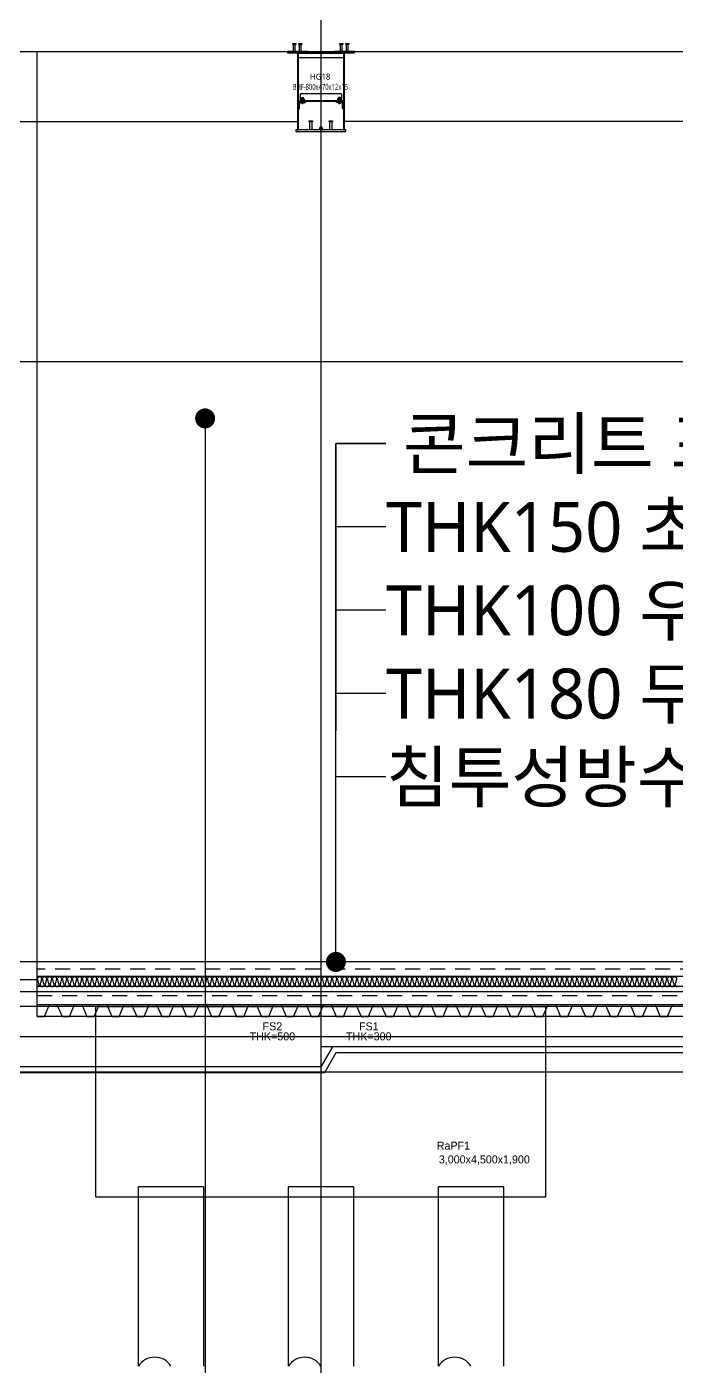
# Model space of a CAD drawing. Header units: millimetres. Extents: x 367092 to 767578, y 396038 to 811791.
# Drawn here: x 478176 to 484671, y 428106 to 441498 of the extents above; entities that cross this region are included whole.
import ezdxf
from ezdxf.enums import TextEntityAlignment as Align

# ---------------------------------------------------------------- set-up
doc = ezdxf.new("R2010")
doc.units = ezdxf.units.MM
doc.header["$LTSCALE"] = 100
doc.header["$MEASUREMENT"] = 0
doc.header["$PDSIZE"] = -10
for name, pattern in [('CENTER', [2, 1.25, -0.25, 0.25, -0.25]), ('HID', [2.5, 1.5, -1]), ('HIDDEN', [9.525, 6.35, -3.175])]:
    doc.linetypes.add(name, pattern=pattern)
doc.layers.get('0').update_dxf_attribs({"linetype": 'CONTINUOUS'})
doc.layers.get('Defpoints').update_dxf_attribs({"color": 171, "linetype": 'CONTINUOUS'})
for name, color, linetype in [('BOLT', 8, 'CONTINUOUS'), ('cen', 14, 'CONTINUOUS'), ('CEN(ST)', 1, 'CENTER'), ('CON', 2, 'CONTINUOUS'), ('ELE-6', 8, 'CONTINUOUS'), ('FIN', 8, 'CONTINUOUS'), ('FIN(패널-125글라스울)', 4, 'CONTINUOUS'), ('HF', 3, 'CONTINUOUS'), ('LED', 7, 'CONTINUOUS'), ('plate', 8, 'CONTINUOUS'), ('R', 3, 'CONTINUOUS'), ('SB', 7, 'CONTINUOUS'), ('STUD', 6, 'CONTINUOUS'), ('TEXT(MIN)', 7, 'CONTINUOUS'), ('W', 7, 'CONTINUOUS'), ('wire-meshes', 1, 'CONTINUOUS'), ('배수판', 5, 'CONTINUOUS')]:
    doc.layers.add(name, color=color, linetype=linetype)
doc.styles.add('CGS', font='cgse', dxfattribs={"bigfont": 'cgs'})
doc.styles.add('나눔바른고딕', font='NanumBarunGothic.ttf')
doc.dimstyles.new('NDIM 1200', dxfattribs={"dimscale": 500, "dimtxt": 3, "dimasz": 1, "dimexe": 2, "dimexo": 2, "dimgap": 1, "dimtad": 1, "dimdec": 0, "dimdsep": 46, "dimtxsty": 'CGS', "dimblk": 'DOT0', "dimcen": 1, "dimdle": 8, "dimclrd": 2, "dimclre": 2, "dimclrt": 2, "dimadec": 0, "dimazin": 0, "dimtfac": 1, "dimtdec": 0, "dimtix": 1, "dimtmove": 2, "dimatfit": 3, "dimldrblk": 'DOT0', "dimfxl": 1, "dimtolj": 1, "dimtzin": 0, "dimlwd": -1, "dimlwe": -1, "dimarcsym": 0})

# ---------------------------------------------------------------- blocks, each defined once
blk = doc.blocks.new('DOT0')
blk.add_line((-3, 0), (3, 0))
at = {"color": 6}
blk.add_circle((0, 0), 0.75, dxfattribs=at)
blk = doc.blocks.new('*U383')
at = {"layer": 'BOLT'}
for p, q in [((-20, 0), (20, 0)), ((-20, 0), (-20, -4)), ((-17, 15), (17, 15)), ((20, 0), (20, -4)), ((-20, -4), (20, -4)), ((-18, -19), (-18, -6)), ((-14, -4), (14, -4)), ((-14, -20), (14, -20)), ((-10, -20), (-10, -31)), ((-10, -31), (-8, -33)), ((-10, -31), (10, -31)), ((-9, -19), (-9, -6)), ((-8, -33), (8, -33)), ((10, -31), (8, -33)), ((9, -19), (9, -6)), ((10, -20), (10, -31)), ((18, -19), (18, -6))]:
    blk.add_line(p, q, dxfattribs=at)
at = {"layer": 'BOLT', "linetype": 'HIDDEN'}
for p, q in [((-10, 15), (-10, 0)), ((10, 15), (10, 0))]:
    blk.add_line(p, q, dxfattribs=at)
at = {"layer": 'BOLT'}
for centre, radius, start, end in [((0, 10), 17.6, 15.5187, 164.4813), ((-14, -11), 6.71, 47.8966, 132.1034), ((-14, -14), 6.71, 227.8966, 312.1034), ((0, -29), 24.2, 68.2132, 111.7868), ((0, 4), 24.2, 248.2132, 291.7868), ((14, -11), 6.71, 47.8966, 132.1034), ((14, -14), 6.71, 227.8966, 312.1034)]:
    blk.add_arc(centre, radius, start, end, dxfattribs=at)
at = {"layer": 'cen'}
blk.add_line((0, 33), (0, -38), dxfattribs=at)
blk = doc.blocks.new('SB16')
at = {"layer": 'STUD'}
for p, q in [((-8, 0), (-8, 70)), ((8, 0), (8, 70))]:
    blk.add_line(p, q, dxfattribs=at)
blk.add_lwpolyline([(-15, 70), (-15, 80), (14, 80), (14, 70)], close=True, dxfattribs=at)
blk = doc.blocks.new('W')
at = {"layer": 'W'}
h = blk.add_hatch(color=256, dxfattribs=at)
h.dxf.hatch_style = 1
edge = h.paths.add_edge_path()
edge.add_line((0, 0), (0, 7.5))
edge.add_arc((0, 0), 7.5, 90, 180)
edge.add_line((-7.5, 0), (0, 0))
blk.add_lwpolyline([(0, 0), (0, 7.5, 0.4142136), (-7.5, 0)], format="xyb", close=True, dxfattribs=at)
blk = doc.blocks.new('*U382')
at = {"layer": 'STUD', "color": 0, "linetype": 'ByBlock'}
for p, q in [((0, 11), (-80, 11)), ((0, -11), (-80, -11))]:
    blk.add_line(p, q, dxfattribs=at)
blk.add_lwpolyline([(-80, -17), (-90, -17), (-90, 17), (-80, 17)], close=True, dxfattribs=at)
blk = doc.blocks.new('R')
at = {"layer": 'R', "const_width": 15}
blk.add_lwpolyline([(-7.5, -15, 1), (7.5, -15, 1)], format="xyb", close=True, dxfattribs=at)
at = {"layer": 'R'}
blk.add_circle((0, -15), 15, dxfattribs=at)
blk = doc.blocks.new('HG18-SEC')
at = {"layer": 'W'}
h = blk.add_hatch(color=256, dxfattribs=at)
h.dxf.hatch_style = 1
h.paths.add_polyline_path([(-225, -15), (-235, -25), (-235, -15)])
h = blk.add_hatch(color=256, dxfattribs=at)
h.dxf.hatch_style = 1
h.paths.add_polyline_path([(225, -15), (235, -25), (235, -15)])
h = blk.add_hatch(color=256, dxfattribs=at)
h.dxf.hatch_style = 1
edge = h.paths.add_edge_path()
edge.add_line((-225, -575), (-225, -582))
edge.add_arc((-234, -567), 18.2, 300.2401, 362.539)
edge.add_arc((-227, -564), 10.7, 278.6843, 351.3157, ccw=False)
h = blk.add_hatch(color=256, dxfattribs=at)
h.dxf.hatch_style = 1
edge = h.paths.add_edge_path()
edge.add_line((225, -575), (225, -582))
edge.add_arc((234, -567), 18.2, 177.461, 239.7599, ccw=False)
edge.add_arc((227, -564), 10.7, 188.6843, 261.3157)
h = blk.add_hatch(color=256, dxfattribs=at)
h.dxf.hatch_style = 1
h.paths.add_polyline_path([(-225, -785), (-235, -775), (-235, -785)])
h = blk.add_hatch(color=256, dxfattribs=at)
h.dxf.hatch_style = 1
h.paths.add_polyline_path([(225, -785), (235, -775), (235, -785)])
at = {"layer": 'Defpoints'}
for p in [(-235, -20), (235, -20), (0, -785), (0, -800)]:
    blk.add_point(p, dxfattribs=at)
at = {"layer": 'HF', "linetype": 'ByBlock'}
for points in [[(-135, 0), (-335, 0), (-335, -15), (-135, -15)], [(335, 0), (135, 0), (135, -15), (335, -15)], [(-235, -785), (-225, -785), (-225, -15), (-235, -15)], [(225, -785), (235, -785), (235, -15), (225, -15)], [(-250, -800), (250, -800), (250, -785), (-250, -785)]]:
    blk.add_lwpolyline(points, close=True, dxfattribs=at)
for points in [[(-207, -509), (-159, -509, 0.414214), (-150, -500), (-225, -500), (-225, -575, 0.414214), (-216, -566), (-216, -518, -0.414214)], [(207, -509), (159, -509, -0.414214), (150, -500), (225, -500), (225, -575, -0.414214), (216, -566), (216, -518, 0.414214)]]:
    blk.add_lwpolyline(points, format="xyb", close=True, dxfattribs=at)
at = {"layer": 'plate'}
for p, q in [((225, -15), (-225, -15)), ((225, -15), (-225, -15)), ((225, -15), (-225, -15)), ((225, -19), (-225, -19)), ((225, -19), (-225, -19)), ((225, -19), (-225, -19)), ((225, -65), (-225, -65)), ((225, -65), (-225, -65)), ((225, -65), (-225, -65)), ((205, -425), (-205, -425)), ((-205, -500), (-205, -425)), ((205, -494), (-205, -494)), ((205, -500), (-205, -500)), ((205, -425), (205, -500))]:
    blk.add_line(p, q, dxfattribs=at)
at = {"layer": 'W'}
for points in [[(-225, -15), (-235, -25), (-235, -15)], [(225, -15), (235, -25), (235, -15)], [(-225, -785), (-235, -775), (-235, -785)], [(225, -785), (235, -775), (235, -785)]]:
    blk.add_lwpolyline(points, close=True, dxfattribs=at)
for points in [[(-225, -575), (-225, -582, 0.278729), (-216, -566, -0.327968)], [(225, -575), (225, -582, -0.278729), (216, -566, 0.327968)]]:
    blk.add_lwpolyline(points, format="xyb", close=True, dxfattribs=at)
at = {"xscale": -1}
blk.add_blockref('W', (-225, -500), dxfattribs=at)
blk.add_blockref('W', (225, -500))
at = {"xscale": -1.066666666666665, "yscale": 1.066666666666665, "zscale": 1.066666666666665, "rotation": 180}
blk.add_blockref('R', (0, -785), dxfattribs=at)
at = {"layer": 'BOLT', "xscale": -1, "rotation": 180}
blk.add_blockref('*U383', (-185, -494), dxfattribs=at)
at = {"layer": 'BOLT', "rotation": 180}
blk.add_blockref('*U383', (185, -494), dxfattribs=at)
at = {"layer": 'SB', "color": 4, "rotation": 270}
for p in [(-100, -785), (100, -785)]:
    blk.add_blockref('*U382', p, dxfattribs=at)
at = {"layer": 'STUD'}
for p in [(-265, 0), (-205, 0), (205, 0), (265, 0)]:
    blk.add_blockref('SB16', p, dxfattribs=at)
at = {"layer": 'Defpoints', "style": '나눔바른고딕'}
blk.add_text('HG18', height=60, dxfattribs=at).set_placement((-8, -300), align=Align.BOTTOM_CENTER)
at = {"layer": 'Defpoints', "style": '나눔바른고딕', "width": 0.6}
blk.add_text('BHF-800x470x12x15', height=60, dxfattribs=at).set_placement((-6, -402), align=Align.BOTTOM_CENTER)

msp = doc.modelspace()

# ---------------------------------------------------------------- linework, layer by layer
at = {"layer": 'CEN(ST)', "ltscale": 1000}
msp.add_line((481117.8, 499911.1), (481117.8, 418443.5), dxfattribs=at)
at = {"layer": 'CEN(ST)', "ltscale": 10000}
for p, q in [((385174.2, 438151), (536557.9, 438151)), ((385174.2, 431051), (536557.9, 431051))]:
    msp.add_line(p, q, dxfattribs=at)
at = {"layer": 'CON', "ltscale": 1000}
msp.add_line((423351.8, 441251), (533944.1, 441251), dxfattribs=at)
at = {"layer": 'CON', "ltscale": 0.1}
for p, q in [((478072.8, 432151), (478278.8, 432151)), ((478278.8, 431601), (478278.8, 432151)), ((491608.8, 431601), (478278.8, 431601))]:
    msp.add_line(p, q, dxfattribs=at)
at = {"layer": 'CON', "ltscale": 10000}
for p, q in [((481233.3, 431301), (481117.8, 431101)), ((482210.1, 431301), (482210.1, 431301))]:
    msp.add_line(p, q, dxfattribs=at)
at = {"layer": 'CON', "ltscale": 0.1}
msp.add_lwpolyline([(481117.8, 431101), (477778.8, 431101), (477605.6, 431401)], dxfattribs=at)
at = {"layer": 'CON', "ltscale": 10000}
for points in [[(491908.8, 431301), (481233.3, 431301)], [(482210.1, 431301), (482210.1, 431301), (482210.1, 431301), (482210.1, 431301)]]:
    msp.add_lwpolyline(points, dxfattribs=at)
at = {"layer": 'ELE-6', "ltscale": 10000}
for p, q in [((474737.5, 440551), (480882.8, 440551)), ((487498.1, 440551), (481352.8, 440551)), ((509763.8, 431701), (452471.8, 431701)), ((478867.8, 429801), (478867.8, 431701)), ((478867.8, 431701), (483367.8, 431701)), ((483367.8, 429801), (483367.8, 431701)), ((452171.8, 431401), (510063.8, 431401)), ((479292.8, 428106.3), (479292.8, 429901)), ((479942.8, 429901), (479292.8, 429901)), ((479942.8, 429901), (479942.8, 428106.3)), ((480792.8, 428106.3), (480792.8, 429901)), ((481442.8, 429901), (480792.8, 429901)), ((481442.8, 429901), (481442.8, 428106.3)), ((482292.8, 428106.3), (482292.8, 429901)), ((482942.8, 429901), (482292.8, 429901)), ((482942.8, 429901), (482942.8, 428106.3)), ((478867.8, 429801), (483367.8, 429801))]:
    msp.add_line(p, q, dxfattribs=at)
msp.add_lwpolyline([(452471.8, 431851), (509763.8, 431851)], dxfattribs=at)
for centre in [(479455.3, 428004.1), (480955.3, 428004.1), (482455.3, 428004.1)]:
    msp.add_arc(centre, 192, 32.17212, 147.82788, dxfattribs=at)
at = {"layer": 'FIN', "ltscale": 10000}
for p, q in [((481117.8, 431601), (481117.8, 431101)), ((481233.3, 431301), (481117.8, 431301)), ((481267.9, 431241), (481152.4, 431041)), ((491943.4, 431241), (481267.9, 431241))]:
    msp.add_line(p, q, dxfattribs=at)
at = {"layer": 'FIN'}
for points in [[(478278.8, 432151), (491608.8, 432151)], [(423351.8, 431971), (478278.8, 431971)], [(491608.8, 432001), (478278.8, 432001)], [(491608.8, 431901), (478278.8, 431901)], [(478278.8, 431721), (491608.8, 431721)]]:
    msp.add_lwpolyline(points, dxfattribs=at)
msp.add_lwpolyline([(478278.8, 431901, 0.5248557), (478297.5, 431928.1), (478285.1, 431973.9, -1.4491979), (478322.5, 431973.9), (478310.1, 431928.1, 0.5248557), (478328.8, 431901, 0.5248557), (478347.5, 431928.1), (478335.1, 431973.9, -1.4491979), (478372.5, 431973.9), (478360.1, 431928.1, 0.5248557), (478378.8, 431901, 0.5248557), (478397.5, 431928.1), (478385.1, 431973.9, -1.4491979), (478422.5, 431973.9), (478410.1, 431928.1, 0.5248557), (478428.8, 431901, 0.5248557), (478447.5, 431928.1), (478435.1, 431973.9, -1.4491979), (478472.5, 431973.9), (478460.1, 431928.1, 0.5248557), (478478.8, 431901, 0.5248557), (478497.5, 431928.1), (478485.1, 431973.9, -1.4491979), (478522.5, 431973.9), (478510.1, 431928.1, 0.5248557), (478528.8, 431901, 0.5248557), (478547.5, 431928.1), (478535.1, 431973.9, -1.4491979), (478572.5, 431973.9), (478560.1, 431928.1, 0.5248557), (478578.8, 431901, 0.5248557), (478597.5, 431928.1), (478585.1, 431973.9, -1.4491979), (478622.5, 431973.9), (478610.1, 431928.1, 0.5248557), (478628.8, 431901, 0.5248557), (478647.5, 431928.1), (478635.1, 431973.9, -1.4491979), (478672.5, 431973.9), (478660.1, 431928.1, 0.5248557), (478678.8, 431901, 0.5248557), (478697.5, 431928.1), (478685.1, 431973.9, -1.4491979), (478722.5, 431973.9), (478710.1, 431928.1, 0.5248557), (478728.8, 431901, 0.5248557), (478747.5, 431928.1), (478735.1, 431973.9, -1.4491979), (478772.5, 431973.9), (478760.1, 431928.1, 0.5248557), (478778.8, 431901, 0.5248557), (478797.5, 431928.1), (478785.1, 431973.9, -1.4491979), (478822.5, 431973.9), (478810.1, 431928.1, 0.5248557), (478828.8, 431901, 0.5248557), (478847.5, 431928.1), (478835.1, 431973.9, -1.4491979), (478872.5, 431973.9), (478860.1, 431928.1, 0.5248557), (478878.8, 431901, 0.5248557), (478897.5, 431928.1), (478885.1, 431973.9, -1.4491979), (478922.5, 431973.9), (478910.1, 431928.1, 0.5248557), (478928.8, 431901, 0.5248557), (478947.5, 431928.1), (478935.1, 431973.9, -1.4491979), (478972.5, 431973.9), (478960.1, 431928.1, 0.5248557), (478978.8, 431901, 0.5248557), (478997.5, 431928.1), (478985.1, 431973.9, -1.4491979), (479022.5, 431973.9), (479010.1, 431928.1, 0.5248557), (479028.8, 431901, 0.5248557), (479047.5, 431928.1), (479035.1, 431973.9, -1.4491979), (479072.5, 431973.9), (479060.1, 431928.1, 0.5248557), (479078.8, 431901, 0.5248557), (479097.5, 431928.1), (479085.1, 431973.9, -1.4491979), (479122.5, 431973.9), (479110.1, 431928.1, 0.5248557), (479128.8, 431901, 0.5248557), (479147.5, 431928.1), (479135.1, 431973.9, -1.4491979), (479172.5, 431973.9), (479160.1, 431928.1, 0.5248557), (479178.8, 431901, 0.5248557), (479197.5, 431928.1), (479185.1, 431973.9, -1.4491979), (479222.5, 431973.9), (479210.1, 431928.1, 0.5248557), (479228.8, 431901, 0.5248557), (479247.5, 431928.1), (479235.1, 431973.9, -1.4491979), (479272.5, 431973.9), (479260.1, 431928.1, 0.5248557), (479278.8, 431901, 0.5248557), (479297.5, 431928.1), (479285.1, 431973.9, -1.4491979), (479322.5, 431973.9), (479310.1, 431928.1, 0.5248557), (479328.8, 431901, 0.5248557), (479347.5, 431928.1), (479335.1, 431973.9, -1.4491979), (479372.5, 431973.9), (479360.1, 431928.1, 0.5248557), (479378.8, 431901, 0.5248557), (479397.5, 431928.1), (479385.1, 431973.9, -1.4491979), (479422.5, 431973.9), (479410.1, 431928.1, 0.5248557), (479428.8, 431901, 0.5248557), (479447.5, 431928.1), (479435.1, 431973.9, -1.4491979), (479472.5, 431973.9), (479460.1, 431928.1, 0.5248557), (479478.8, 431901, 0.5248557), (479497.5, 431928.1), (479485.1, 431973.9, -1.4491979), (479522.5, 431973.9), (479510.1, 431928.1, 0.5248557), (479528.8, 431901, 0.5248557), (479547.5, 431928.1), (479535.1, 431973.9, -1.4491979), (479572.5, 431973.9), (479560.1, 431928.1, 0.5248557), (479578.8, 431901, 0.5248557), (479597.5, 431928.1), (479585.1, 431973.9, -1.4491979), (479622.5, 431973.9), (479610.1, 431928.1, 0.5248557), (479628.8, 431901, 0.5248557), (479647.5, 431928.1), (479635.1, 431973.9, -1.4491979), (479672.5, 431973.9), (479660.1, 431928.1, 0.5248557), (479678.8, 431901, 0.5248557), (479697.5, 431928.1), (479685.1, 431973.9, -1.4491979), (479722.5, 431973.9), (479710.1, 431928.1, 0.5248557), (479728.8, 431901, 0.5248557), (479747.5, 431928.1), (479735.1, 431973.9, -1.4491979), (479772.5, 431973.9), (479760.1, 431928.1, 0.5248557), (479778.8, 431901, 0.5248557), (479797.5, 431928.1), (479785.1, 431973.9, -1.4491979), (479822.5, 431973.9), (479810.1, 431928.1, 0.5248557), (479828.8, 431901, 0.5248557), (479847.5, 431928.1), (479835.1, 431973.9, -1.4491979), (479872.5, 431973.9), (479860.1, 431928.1, 0.5248557), (479878.8, 431901, 0.5248557), (479897.5, 431928.1), (479885.1, 431973.9, -1.4491979), (479922.5, 431973.9), (479910.1, 431928.1, 0.5248557), (479928.8, 431901, 0.5248557), (479947.5, 431928.1), (479935.1, 431973.9, -1.4491979), (479972.5, 431973.9), (479960.1, 431928.1, 0.5248557), (479978.8, 431901, 0.5248557), (479997.5, 431928.1), (479985.1, 431973.9, -1.4491979), (480022.5, 431973.9), (480010.1, 431928.1, 0.5248557), (480028.8, 431901, 0.5248557), (480047.5, 431928.1), (480035.1, 431973.9, -1.4491979), (480072.5, 431973.9), (480060.1, 431928.1, 0.5248557), (480078.8, 431901, 0.5248557), (480097.5, 431928.1), (480085.1, 431973.9, -1.4491979), (480122.5, 431973.9), (480110.1, 431928.1, 0.5248557), (480128.8, 431901, 0.5248557), (480147.5, 431928.1), (480135.1, 431973.9, -1.4491979), (480172.5, 431973.9), (480160.1, 431928.1, 0.5248557), (480178.8, 431901, 0.5248557), (480197.5, 431928.1), (480185.1, 431973.9, -1.4491979), (480222.5, 431973.9), (480210.1, 431928.1, 0.5248557), (480228.8, 431901, 0.5248557), (480247.5, 431928.1), (480235.1, 431973.9, -1.4491979), (480272.5, 431973.9), (480260.1, 431928.1, 0.5248557), (480278.8, 431901, 0.5248557), (480297.5, 431928.1), (480285.1, 431973.9, -1.4491979), (480322.5, 431973.9), (480310.1, 431928.1, 0.5248557), (480328.8, 431901, 0.5248557), (480347.5, 431928.1), (480335.1, 431973.9, -1.4491979), (480372.5, 431973.9), (480360.1, 431928.1, 0.5248557), (480378.8, 431901, 0.5248557), (480397.5, 431928.1), (480385.1, 431973.9, -1.4491979), (480422.5, 431973.9), (480410.1, 431928.1, 0.5248557), (480428.8, 431901, 0.5248557), (480447.5, 431928.1), (480435.1, 431973.9, -1.4491979), (480472.5, 431973.9), (480460.1, 431928.1, 0.5248557), (480478.8, 431901, 0.5248557), (480497.5, 431928.1), (480485.1, 431973.9, -1.4491979), (480522.5, 431973.9), (480510.1, 431928.1, 0.5248557), (480528.8, 431901, 0.5248557), (480547.5, 431928.1), (480535.1, 431973.9, -1.4491979), (480572.5, 431973.9), (480560.1, 431928.1, 0.5248557), (480578.8, 431901, 0.5248557), (480597.5, 431928.1), (480585.1, 431973.9, -1.4491979), (480622.5, 431973.9), (480610.1, 431928.1, 0.5248557), (480628.8, 431901, 0.5248557), (480647.5, 431928.1), (480635.1, 431973.9, -1.4491979), (480672.5, 431973.9), (480660.1, 431928.1, 0.5248557), (480678.8, 431901, 0.5248557), (480697.5, 431928.1), (480685.1, 431973.9, -1.4491979), (480722.5, 431973.9), (480710.1, 431928.1, 0.5248557), (480728.8, 431901, 0.5248557), (480747.5, 431928.1), (480735.1, 431973.9, -1.4491979), (480772.5, 431973.9), (480760.1, 431928.1, 0.5248557), (480778.8, 431901, 0.5248557), (480797.5, 431928.1), (480785.1, 431973.9, -1.4491979), (480822.5, 431973.9), (480810.1, 431928.1, 0.5248557), (480828.8, 431901, 0.5248557), (480847.5, 431928.1), (480835.1, 431973.9, -1.4491979), (480872.5, 431973.9), (480860.1, 431928.1, 0.5248557), (480878.8, 431901, 0.5248557), (480897.5, 431928.1), (480885.1, 431973.9, -1.4491979), (480922.5, 431973.9), (480910.1, 431928.1, 0.5248557), (480928.8, 431901, 0.5248557), (480947.5, 431928.1), (480935.1, 431973.9, -1.4491979), (480972.5, 431973.9), (480960.1, 431928.1, 0.5248557), (480978.8, 431901, 0.5248557), (480997.5, 431928.1), (480985.1, 431973.9, -1.4491979), (481022.5, 431973.9), (481010.1, 431928.1, 0.5248557), (481028.8, 431901, 0.5248557), (481047.5, 431928.1), (481035.1, 431973.9, -1.4491979), (481072.5, 431973.9), (481060.1, 431928.1, 0.5248557), (481078.8, 431901, 0.5248557), (481097.5, 431928.1), (481085.1, 431973.9, -1.4491979), (481122.5, 431973.9), (481110.1, 431928.1, 0.5248557), (481128.8, 431901, 0.5248557), (481147.5, 431928.1), (481135.1, 431973.9, -1.4491979), (481172.5, 431973.9), (481160.1, 431928.1, 0.5248557), (481178.8, 431901, 0.5248557), (481197.5, 431928.1), (481185.1, 431973.9, -1.4491979), (481222.5, 431973.9), (481210.1, 431928.1, 0.5248557), (481228.8, 431901, 0.5248557), (481247.5, 431928.1), (481235.1, 431973.9, -1.4491979), (481272.5, 431973.9), (481260.1, 431928.1, 0.5248557), (481278.8, 431901, 0.5248557), (481297.5, 431928.1), (481285.1, 431973.9, -1.4491979), (481322.5, 431973.9), (481310.1, 431928.1, 0.5248557), (481328.8, 431901, 0.5248557), (481347.5, 431928.1), (481335.1, 431973.9, -1.4491979), (481372.5, 431973.9), (481360.1, 431928.1, 0.5248557), (481378.8, 431901, 0.5248557), (481397.5, 431928.1), (481385.1, 431973.9, -1.4491979), (481422.5, 431973.9), (481410.1, 431928.1, 0.5248557), (481428.8, 431901, 0.5248557), (481447.5, 431928.1), (481435.1, 431973.9, -1.4491979), (481472.5, 431973.9), (481460.1, 431928.1, 0.5248557), (481478.8, 431901, 0.5248557), (481497.5, 431928.1), (481485.1, 431973.9, -1.4491979), (481522.5, 431973.9), (481510.1, 431928.1, 0.5248557), (481528.8, 431901, 0.5248557), (481547.5, 431928.1), (481535.1, 431973.9, -1.4491979), (481572.5, 431973.9), (481560.1, 431928.1, 0.5248557), (481578.8, 431901, 0.5248557), (481597.5, 431928.1), (481585.1, 431973.9, -1.4491979), (481622.5, 431973.9), (481610.1, 431928.1, 0.5248557), (481628.8, 431901, 0.5248557), (481647.5, 431928.1), (481635.1, 431973.9, -1.4491979), (481672.5, 431973.9), (481660.1, 431928.1, 0.5248557), (481678.8, 431901, 0.5248557), (481697.5, 431928.1), (481685.1, 431973.9, -1.4491979), (481722.5, 431973.9), (481710.1, 431928.1, 0.5248557), (481728.8, 431901, 0.5248557), (481747.5, 431928.1), (481735.1, 431973.9, -1.4491979), (481772.5, 431973.9), (481760.1, 431928.1, 0.5248557), (481778.8, 431901, 0.5248557), (481797.5, 431928.1), (481785.1, 431973.9, -1.4491979), (481822.5, 431973.9), (481810.1, 431928.1, 0.5248557), (481828.8, 431901, 0.5248557), (481847.5, 431928.1), (481835.1, 431973.9, -1.4491979), (481872.5, 431973.9), (481860.1, 431928.1, 0.5248557), (481878.8, 431901, 0.5248557), (481897.5, 431928.1), (481885.1, 431973.9, -1.4491979), (481922.5, 431973.9), (481910.1, 431928.1, 0.5248557), (481928.8, 431901, 0.5248557), (481947.5, 431928.1), (481935.1, 431973.9, -1.4491979), (481972.5, 431973.9), (481960.1, 431928.1, 0.5248557), (481978.8, 431901, 0.5248557), (481997.5, 431928.1), (481985.1, 431973.9, -1.4491979), (482022.5, 431973.9), (482010.1, 431928.1, 0.5248557), (482028.8, 431901, 0.5248557), (482047.5, 431928.1), (482035.1, 431973.9, -1.4491979), (482072.5, 431973.9), (482060.1, 431928.1, 0.5248557), (482078.8, 431901, 0.5248557), (482097.5, 431928.1), (482085.1, 431973.9, -1.4491979), (482122.5, 431973.9), (482110.1, 431928.1, 0.5248557), (482128.8, 431901, 0.5248557), (482147.5, 431928.1), (482135.1, 431973.9, -1.4491979), (482172.5, 431973.9), (482160.1, 431928.1, 0.5248557), (482178.8, 431901, 0.5248557), (482197.5, 431928.1), (482185.1, 431973.9, -1.4491979), (482222.5, 431973.9), (482210.1, 431928.1, 0.5248557), (482228.8, 431901, 0.5248557), (482247.5, 431928.1), (482235.1, 431973.9, -1.4491979), (482272.5, 431973.9), (482260.1, 431928.1, 0.5248557), (482278.8, 431901, 0.5248557), (482297.5, 431928.1), (482285.1, 431973.9, -1.4491979), (482322.5, 431973.9), (482310.1, 431928.1, 0.5248557), (482328.8, 431901, 0.5248557), (482347.5, 431928.1), (482335.1, 431973.9, -1.4491979), (482372.5, 431973.9), (482360.1, 431928.1, 0.5248557), (482378.8, 431901, 0.5248557), (482397.5, 431928.1), (482385.1, 431973.9, -1.4491979), (482422.5, 431973.9), (482410.1, 431928.1, 0.5248557), (482428.8, 431901, 0.5248557), (482447.5, 431928.1), (482435.1, 431973.9, -1.4491979), (482472.5, 431973.9), (482460.1, 431928.1, 0.5248557), (482478.8, 431901, 0.5248557), (482497.5, 431928.1), (482485.1, 431973.9, -1.4491979), (482522.5, 431973.9), (482510.1, 431928.1, 0.5248557), (482528.8, 431901, 0.5248557), (482547.5, 431928.1), (482535.1, 431973.9, -1.4491979), (482572.5, 431973.9), (482560.1, 431928.1, 0.5248557), (482578.8, 431901, 0.5248557), (482597.5, 431928.1), (482585.1, 431973.9, -1.4491979), (482622.5, 431973.9), (482610.1, 431928.1, 0.5248557), (482628.8, 431901, 0.5248557), (482647.5, 431928.1), (482635.1, 431973.9, -1.4491979), (482672.5, 431973.9), (482660.1, 431928.1, 0.5248557), (482678.8, 431901, 0.5248557), (482697.5, 431928.1), (482685.1, 431973.9, -1.4491979), (482722.5, 431973.9), (482710.1, 431928.1, 0.5248557), (482728.8, 431901, 0.5248557), (482747.5, 431928.1), (482735.1, 431973.9, -1.4491979), (482772.5, 431973.9), (482760.1, 431928.1, 0.5248557), (482778.8, 431901, 0.5248557), (482797.5, 431928.1), (482785.1, 431973.9, -1.4491979), (482822.5, 431973.9), (482810.1, 431928.1, 0.5248557), (482828.8, 431901, 0.5248557), (482847.5, 431928.1), (482835.1, 431973.9, -1.4491979), (482872.5, 431973.9), (482860.1, 431928.1, 0.5248557), (482878.8, 431901, 0.5248557), (482897.5, 431928.1), (482885.1, 431973.9, -1.4491979), (482922.5, 431973.9), (482910.1, 431928.1, 0.5248557), (482928.8, 431901, 0.5248557), (482947.5, 431928.1), (482935.1, 431973.9, -1.4491979), (482972.5, 431973.9), (482960.1, 431928.1, 0.5248557), (482978.8, 431901, 0.5248557), (482997.5, 431928.1), (482985.1, 431973.9, -1.4491979), (483022.5, 431973.9), (483010.1, 431928.1, 0.5248557), (483028.8, 431901, 0.5248557), (483047.5, 431928.1), (483035.1, 431973.9, -1.4491979), (483072.5, 431973.9), (483060.1, 431928.1, 0.5248557), (483078.8, 431901, 0.5248557), (483097.5, 431928.1), (483085.1, 431973.9, -1.4491979), (483122.5, 431973.9), (483110.1, 431928.1, 0.5248557), (483128.8, 431901, 0.5248557), (483147.5, 431928.1), (483135.1, 431973.9, -1.4491979), (483172.5, 431973.9), (483160.1, 431928.1, 0.5248557), (483178.8, 431901, 0.5248557), (483197.5, 431928.1), (483185.1, 431973.9, -1.4491979), (483222.5, 431973.9), (483210.1, 431928.1, 0.5248557), (483228.8, 431901, 0.5248557), (483247.5, 431928.1), (483235.1, 431973.9, -1.4491979), (483272.5, 431973.9), (483260.1, 431928.1, 0.5248557), (483278.8, 431901, 0.5248557), (483297.5, 431928.1), (483285.1, 431973.9, -1.4491979), (483322.5, 431973.9), (483310.1, 431928.1, 0.5248557), (483328.8, 431901, 0.5248557), (483347.5, 431928.1), (483335.1, 431973.9, -1.4491979), (483372.5, 431973.9), (483360.1, 431928.1, 0.5248557), (483378.8, 431901, 0.5248557), (483397.5, 431928.1), (483385.1, 431973.9, -1.4491979), (483422.5, 431973.9), (483410.1, 431928.1, 0.5248557), (483428.8, 431901, 0.5248557), (483447.5, 431928.1), (483435.1, 431973.9, -1.4491979), (483472.5, 431973.9), (483460.1, 431928.1, 0.5248557), (483478.8, 431901, 0.5248557), (483497.5, 431928.1), (483485.1, 431973.9, -1.4491979), (483522.5, 431973.9), (483510.1, 431928.1, 0.5248557), (483528.8, 431901, 0.5248557), (483547.5, 431928.1), (483535.1, 431973.9, -1.4491979), (483572.5, 431973.9), (483560.1, 431928.1, 0.5248557), (483578.8, 431901, 0.5248557), (483597.5, 431928.1), (483585.1, 431973.9, -1.4491979), (483622.5, 431973.9), (483610.1, 431928.1, 0.5248557), (483628.8, 431901, 0.5248557), (483647.5, 431928.1), (483635.1, 431973.9, -1.4491979), (483672.5, 431973.9), (483660.1, 431928.1, 0.5248557), (483678.8, 431901, 0.5248557), (483697.5, 431928.1), (483685.1, 431973.9, -1.4491979), (483722.5, 431973.9), (483710.1, 431928.1, 0.5248557), (483728.8, 431901, 0.5248557), (483747.5, 431928.1), (483735.1, 431973.9, -1.4491979), (483772.5, 431973.9), (483760.1, 431928.1, 0.5248557), (483778.8, 431901, 0.5248557), (483797.5, 431928.1), (483785.1, 431973.9, -1.4491979), (483822.5, 431973.9), (483810.1, 431928.1, 0.5248557), (483828.8, 431901, 0.5248557), (483847.5, 431928.1), (483835.1, 431973.9, -1.4491979), (483872.5, 431973.9), (483860.1, 431928.1, 0.5248557), (483878.8, 431901, 0.5248557), (483897.5, 431928.1), (483885.1, 431973.9, -1.4491979), (483922.5, 431973.9), (483910.1, 431928.1, 0.5248557), (483928.8, 431901, 0.5248557), (483947.5, 431928.1), (483935.1, 431973.9, -1.4491979), (483972.5, 431973.9), (483960.1, 431928.1, 0.5248557), (483978.8, 431901, 0.5248557), (483997.5, 431928.1), (483985.1, 431973.9, -1.4491979), (484022.5, 431973.9), (484010.1, 431928.1, 0.5248557), (484028.8, 431901, 0.5248557), (484047.5, 431928.1), (484035.1, 431973.9, -1.4491979), (484072.5, 431973.9), (484060.1, 431928.1, 0.5248557), (484078.8, 431901, 0.5248557), (484097.5, 431928.1), (484085.1, 431973.9, -1.4491979), (484122.5, 431973.9), (484110.1, 431928.1, 0.5248557), (484128.8, 431901, 0.5248557), (484147.5, 431928.1), (484135.1, 431973.9, -1.4491979), (484172.5, 431973.9), (484160.1, 431928.1, 0.5248557), (484178.8, 431901, 0.5248557), (484197.5, 431928.1), (484185.1, 431973.9, -1.4491979), (484222.5, 431973.9), (484210.1, 431928.1, 0.5248557), (484228.8, 431901, 0.5248557), (484247.5, 431928.1), (484235.1, 431973.9, -1.4491979), (484272.5, 431973.9), (484260.1, 431928.1, 0.5248557), (484278.8, 431901, 0.5248557), (484297.5, 431928.1), (484285.1, 431973.9, -1.4491979), (484322.5, 431973.9), (484310.1, 431928.1, 0.5248557), (484328.8, 431901, 0.5248557), (484347.5, 431928.1), (484335.1, 431973.9, -1.4491979), (484372.5, 431973.9), (484360.1, 431928.1, 0.5248557), (484378.8, 431901, 0.5248557), (484397.5, 431928.1), (484385.1, 431973.9, -1.4491979), (484422.5, 431973.9), (484410.1, 431928.1, 0.5248557), (484428.8, 431901, 0.5248557), (484447.5, 431928.1), (484435.1, 431973.9, -1.4491979), (484472.5, 431973.9), (484460.1, 431928.1, 0.5248557), (484478.8, 431901, 0.5248557), (484497.5, 431928.1), (484485.1, 431973.9, -1.4491979), (484522.5, 431973.9), (484510.1, 431928.1, 0.5248557), (484528.8, 431901, 0.5248557), (484547.5, 431928.1), (484535.1, 431973.9, -1.4491979), (484572.5, 431973.9), (484560.1, 431928.1, 0.5248557), (484578.8, 431901, 0.5248557), (484597.5, 431928.1), (484585.1, 431973.9, -1.4491979), (484622.5, 431973.9), (484610.1, 431928.1, 0.5248557), (484628.8, 431901, 0.5248557), (484647.5, 431928.1), (484635.1, 431973.9, -1.4491979), (484672.5, 431973.9), (484660.1, 431928.1, 0.5248557), (484678.8, 431901, 0.5248557)], format="xyb", dxfattribs=at)
at = {"layer": 'FIN', "ltscale": 10000}
msp.add_lwpolyline([(481152.4, 431041), (477744.2, 431041), (477571, 431341), (425343, 431341), (424361.5, 429641), (422226.8, 429641), (422226.8, 429701), (422326.8, 429701)], dxfattribs=at)
at = {"layer": 'FIN(패널-125글라스울)', "ltscale": 0.1}
msp.add_lwpolyline([(478278.8, 432151), (478278.8, 441251)], dxfattribs=at)
at = {"layer": 'LED', "ltscale": 10000}
for points in [[(481767.3, 437331.3), (481267.3, 437331.3)], [(481767.3, 436498), (481267.3, 436498)], [(481767.3, 435664.6), (481267.3, 435664.6)], [(481767.3, 434831.3), (481267.3, 434831.3)], [(481767.3, 433998), (481267.3, 433998)]]:
    msp.add_lwpolyline(points, dxfattribs=at)
at = {"layer": 'wire-meshes', "linetype": 'HID'}
for points in [[(491608.8, 432076), (478278.8, 432076)], [(478278.8, 431811), (491608.8, 431811)]]:
    msp.add_lwpolyline(points, dxfattribs=at)
at = {"layer": '배수판'}
msp.add_lwpolyline([(478278.8, 431601), (478352.1, 431601), (478403.4, 431721), (478476.8, 431721), (478528.1, 431601), (478601.4, 431601), (478652.7, 431721), (478726, 431721), (478777.3, 431601), (478850.6, 431601), (478901.9, 431721), (478975.3, 431721), (479026.6, 431601), (479099.9, 431601), (479151.2, 431721), (479224.5, 431721), (479275.8, 431601), (479349.2, 431601), (479400.5, 431721), (479473.8, 431721), (479525.1, 431601), (479598.4, 431601), (479649.7, 431721), (479723, 431721), (479774.3, 431601), (479847.7, 431601), (479899, 431721), (479972.3, 431721), (480023.6, 431601), (480096.9, 431601), (480148.2, 431721), (480221.5, 431721), (480272.8, 431601), (480346.2, 431601), (480397.5, 431721), (480470.8, 431721), (480522.1, 431601), (480595.4, 431601), (480646.7, 431721), (480720.1, 431721), (480771.4, 431601), (480844.7, 431601), (480896, 431721), (480969.3, 431721), (481020.6, 431601), (481093.9, 431601), (481145.2, 431721), (481218.6, 431721), (481269.9, 431601), (481343.2, 431601), (481394.5, 431721), (481467.8, 431721), (481519.1, 431601), (481592.4, 431601), (481643.7, 431721), (481717.1, 431721), (481768.4, 431601), (481841.7, 431601), (481893, 431721), (481966.3, 431721), (482017.6, 431601), (482091, 431601), (482142.2, 431721), (482215.6, 431721), (482266.9, 431601), (482340.2, 431601), (482391.5, 431721), (482464.8, 431721), (482516.1, 431601), (482589.5, 431601), (482640.8, 431721), (482714.1, 431721), (482765.4, 431601), (482838.7, 431601), (482890, 431721), (482963.3, 431721), (483014.6, 431601), (483088, 431601), (483139.3, 431721), (483212.6, 431721), (483263.9, 431601), (483337.2, 431601), (483388.5, 431721), (483461.9, 431721), (483513.1, 431601), (483586.5, 431601), (483637.8, 431721), (483711.1, 431721), (483762.4, 431601), (483835.7, 431601), (483887, 431721), (483960.4, 431721), (484011.7, 431601), (484085, 431601), (484136.3, 431721), (484209.6, 431721), (484260.9, 431601), (484334.2, 431601), (484385.5, 431721), (484458.9, 431721), (484510.2, 431601), (484583.5, 431601), (484634.8, 431721), (484708.1, 431721)], dxfattribs=at)

# ---------------------------------------------------------------- block references
msp.add_blockref('HG18-SEC', (481117.8, 441251))

# ---------------------------------------------------------------- texts
at = {"layer": 'Defpoints', "style": 'CGS'}
for s, p in [('FS2', (480632.4, 431440.2)), ('FS1', (481596.1, 431440.2)), ('THK=500', (480632.4, 431340.2)), ('THK=300', (481596.1, 431340.2)), ('RaPF1', (482442.3, 430247.2)), ('3,000x4,500x1,900', (482751.6, 430109.9))]:
    msp.add_text(s, height=80, dxfattribs=at).set_placement(p, align=Align.BOTTOM_CENTER)
at = {"layer": 'TEXT(MIN)', "style": '나눔바른고딕'}
for s, p in [(' 콘크리트 표면강화제', (481767.3, 437331.3)), ('THK150 초평탄콘크리트', (481767.3, 436498)), ('THK100 우레탄 뿜칠 / PE필름 2겹', (481767.3, 435664.6)), ('THK180 무근콘크리트 / 방습제2회', (481767.3, 434831.3)), ('침투성방수 / THK120 배수판', (481767.3, 433998))]:
    msp.add_text(s, height=500, dxfattribs=at).set_placement(p, align=Align.MIDDLE_LEFT)

# ---------------------------------------------------------------- leaders
at = {"layer": 'LED', "ltscale": 10000}
for points in [[(479959.3, 437582.2), (479959.3, 427020.5)], [(481267.3, 432148.1), (481267.3, 437331.3), (481267.3, 434457.3), (481267.3, 437331.3), (481767.3, 437331.3)]]:
    msp.add_leader(points, dimstyle='NDIM 1200', override={"dimasz": 0.4, "dimtad": 0, "dimclrd": 256, "dimldrblk": 'Dot'}, dxfattribs=at)

doc.saveas('drawing.dxf')
